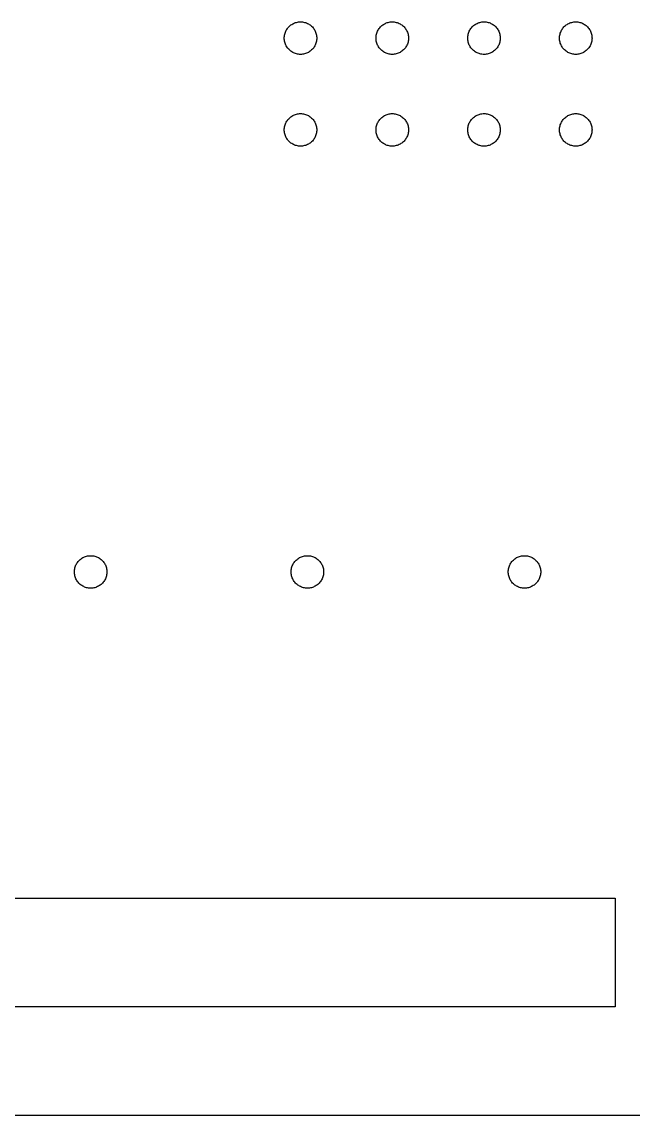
# Model space of a CAD drawing. Header units: metres. Extents: x 0 to 494, y 0 to 238.
# Drawn here: x 147.2 to 164.12, y 84.65 to 114.9 of the extents above; entities that cross this region are included whole.
import ezdxf

# ---------------------------------------------------------------- set-up
doc = ezdxf.new("R2010")
doc.units = ezdxf.units.M

msp = doc.modelspace()

# ---------------------------------------------------------------- linework, layer by layer
for p, q in [((154.503, 114.638), (154.516, 114.663)), ((154.516, 114.663), (154.53, 114.688)), ((154.53, 114.688), (154.546, 114.711)), ((154.546, 114.711), (154.563, 114.733)), ((154.563, 114.733), (154.582, 114.755)), ((154.582, 114.755), (154.602, 114.775)), ((154.602, 114.775), (154.623, 114.793)), ((154.623, 114.793), (154.645, 114.811)), ((154.645, 114.811), (154.669, 114.826)), ((154.669, 114.826), (154.693, 114.841)), ((154.693, 114.841), (154.718, 114.854)), ((154.718, 114.854), (154.744, 114.865)), ((154.744, 114.865), (154.771, 114.874)), ((154.771, 114.874), (154.798, 114.882)), ((154.798, 114.882), (154.826, 114.889)), ((154.826, 114.889), (154.854, 114.893)), ((154.854, 114.893), (154.882, 114.896)), ((154.882, 114.896), (154.91, 114.896)), ((154.91, 114.896), (154.938, 114.896)), ((154.938, 114.896), (154.966, 114.893)), ((154.966, 114.893), (154.994, 114.889)), ((154.994, 114.889), (155.022, 114.882)), ((155.022, 114.882), (155.049, 114.874)), ((155.049, 114.874), (155.076, 114.865)), ((155.076, 114.865), (155.102, 114.854)), ((155.102, 114.854), (155.127, 114.841)), ((155.127, 114.841), (155.151, 114.826)), ((155.151, 114.826), (155.174, 114.811)), ((155.174, 114.811), (155.197, 114.793)), ((155.197, 114.793), (155.218, 114.775)), ((155.218, 114.775), (155.238, 114.755)), ((155.238, 114.755), (155.257, 114.733)), ((155.257, 114.733), (155.274, 114.711)), ((155.274, 114.711), (155.29, 114.688)), ((155.29, 114.688), (155.304, 114.663)), ((155.304, 114.663), (155.317, 114.638)), ((157.043, 114.638), (157.056, 114.663)), ((157.056, 114.663), (157.07, 114.688)), ((157.07, 114.688), (157.086, 114.711)), ((157.086, 114.711), (157.103, 114.733)), ((157.103, 114.733), (157.122, 114.755)), ((157.122, 114.755), (157.142, 114.775)), ((157.142, 114.775), (157.163, 114.793)), ((157.163, 114.793), (157.186, 114.811)), ((157.186, 114.811), (157.209, 114.826)), ((157.209, 114.826), (157.233, 114.841)), ((157.233, 114.841), (157.258, 114.854)), ((157.258, 114.854), (157.284, 114.865)), ((157.284, 114.865), (157.311, 114.874)), ((157.311, 114.874), (157.338, 114.882)), ((157.338, 114.882), (157.366, 114.889)), ((157.366, 114.889), (157.394, 114.893)), ((157.394, 114.893), (157.422, 114.896)), ((157.422, 114.896), (157.45, 114.896)), ((157.45, 114.896), (157.478, 114.896)), ((157.478, 114.896), (157.506, 114.893)), ((157.506, 114.893), (157.534, 114.889)), ((157.534, 114.889), (157.562, 114.882)), ((157.562, 114.882), (157.589, 114.874)), ((157.589, 114.874), (157.616, 114.865)), ((157.616, 114.865), (157.642, 114.854)), ((157.642, 114.854), (157.667, 114.841)), ((157.667, 114.841), (157.691, 114.826)), ((157.691, 114.826), (157.715, 114.811)), ((157.715, 114.811), (157.737, 114.793)), ((157.737, 114.793), (157.758, 114.775)), ((157.758, 114.775), (157.778, 114.755)), ((157.778, 114.755), (157.797, 114.733)), ((157.797, 114.733), (157.814, 114.711)), ((157.814, 114.711), (157.83, 114.688)), ((157.83, 114.688), (157.844, 114.663)), ((157.844, 114.663), (157.857, 114.638)), ((159.583, 114.638), (159.596, 114.663)), ((159.596, 114.663), (159.61, 114.688)), ((159.61, 114.688), (159.626, 114.711)), ((159.626, 114.711), (159.643, 114.733)), ((159.643, 114.733), (159.662, 114.755)), ((159.662, 114.755), (159.682, 114.775)), ((159.682, 114.775), (159.703, 114.793)), ((159.703, 114.793), (159.725, 114.811)), ((159.725, 114.811), (159.749, 114.826)), ((159.749, 114.826), (159.773, 114.841)), ((159.773, 114.841), (159.798, 114.854)), ((159.798, 114.854), (159.824, 114.865)), ((159.824, 114.865), (159.851, 114.874)), ((159.851, 114.874), (159.878, 114.882)), ((159.878, 114.882), (159.906, 114.889)), ((159.906, 114.889), (159.934, 114.893)), ((159.934, 114.893), (159.962, 114.896)), ((159.962, 114.896), (159.99, 114.896)), ((159.99, 114.896), (160.018, 114.896)), ((160.018, 114.896), (160.046, 114.893)), ((160.046, 114.893), (160.074, 114.889)), ((160.074, 114.889), (160.102, 114.882)), ((160.102, 114.882), (160.129, 114.874)), ((160.129, 114.874), (160.156, 114.865)), ((160.156, 114.865), (160.182, 114.854)), ((160.182, 114.854), (160.207, 114.841)), ((160.207, 114.841), (160.231, 114.826)), ((160.231, 114.826), (160.255, 114.811)), ((160.255, 114.811), (160.277, 114.793)), ((160.277, 114.793), (160.298, 114.775)), ((160.298, 114.775), (160.318, 114.755)), ((160.318, 114.755), (160.337, 114.733)), ((160.337, 114.733), (160.354, 114.711)), ((160.354, 114.711), (160.37, 114.688)), ((160.37, 114.688), (160.384, 114.663)), ((160.384, 114.663), (160.397, 114.638)), ((162.123, 114.638), (162.136, 114.663)), ((162.136, 114.663), (162.15, 114.688)), ((162.15, 114.688), (162.166, 114.711)), ((162.166, 114.711), (162.183, 114.733)), ((162.183, 114.733), (162.202, 114.755)), ((162.202, 114.755), (162.222, 114.775)), ((162.222, 114.775), (162.243, 114.793)), ((162.243, 114.793), (162.265, 114.811)), ((162.265, 114.811), (162.289, 114.826)), ((162.289, 114.826), (162.313, 114.841)), ((162.313, 114.841), (162.338, 114.854)), ((162.338, 114.854), (162.364, 114.865)), ((162.364, 114.865), (162.391, 114.874)), ((162.391, 114.874), (162.418, 114.882)), ((162.418, 114.882), (162.446, 114.889)), ((162.446, 114.889), (162.474, 114.893)), ((162.474, 114.893), (162.502, 114.896)), ((162.502, 114.896), (162.53, 114.896)), ((162.53, 114.896), (162.558, 114.896)), ((162.558, 114.896), (162.586, 114.893)), ((162.586, 114.893), (162.614, 114.889)), ((162.614, 114.889), (162.642, 114.882)), ((162.642, 114.882), (162.669, 114.874)), ((162.669, 114.874), (162.696, 114.865)), ((162.696, 114.865), (162.722, 114.854)), ((162.722, 114.854), (162.747, 114.841)), ((162.747, 114.841), (162.771, 114.826)), ((162.771, 114.826), (162.794, 114.811)), ((162.794, 114.811), (162.817, 114.793)), ((162.817, 114.793), (162.838, 114.775)), ((162.838, 114.775), (162.858, 114.755)), ((162.858, 114.755), (162.877, 114.733)), ((162.877, 114.733), (162.894, 114.711)), ((162.894, 114.711), (162.91, 114.688)), ((162.91, 114.688), (162.924, 114.663)), ((162.924, 114.663), (162.937, 114.638)), ((154.46, 114.446), (154.461, 114.475)), ((154.461, 114.418), (154.46, 114.446)), ((154.461, 114.475), (154.464, 114.503)), ((154.464, 114.39), (154.461, 114.418)), ((154.464, 114.503), (154.468, 114.531)), ((154.468, 114.362), (154.464, 114.39)), ((154.468, 114.531), (154.474, 114.558)), ((154.474, 114.335), (154.468, 114.362)), ((154.474, 114.558), (154.482, 114.586)), ((154.482, 114.586), (154.492, 114.612)), ((154.492, 114.612), (154.503, 114.638)), ((155.317, 114.638), (155.328, 114.612)), ((155.328, 114.612), (155.338, 114.586)), ((155.338, 114.586), (155.346, 114.558)), ((155.346, 114.558), (155.352, 114.531)), ((155.352, 114.362), (155.346, 114.335)), ((155.352, 114.531), (155.356, 114.503)), ((155.356, 114.39), (155.352, 114.362)), ((155.356, 114.503), (155.359, 114.475)), ((155.359, 114.418), (155.356, 114.39)), ((155.359, 114.475), (155.36, 114.446)), ((155.36, 114.446), (155.359, 114.418)), ((157, 114.446), (157.001, 114.475)), ((157.001, 114.418), (157, 114.446)), ((157.001, 114.475), (157.004, 114.503)), ((157.004, 114.39), (157.001, 114.418)), ((157.004, 114.503), (157.008, 114.531)), ((157.008, 114.362), (157.004, 114.39)), ((157.008, 114.531), (157.014, 114.558)), ((157.014, 114.335), (157.008, 114.362)), ((157.014, 114.558), (157.022, 114.586)), ((157.022, 114.586), (157.032, 114.612)), ((157.032, 114.612), (157.043, 114.638)), ((157.857, 114.638), (157.868, 114.612)), ((157.868, 114.612), (157.878, 114.586)), ((157.878, 114.586), (157.886, 114.558)), ((157.886, 114.558), (157.892, 114.531)), ((157.892, 114.362), (157.886, 114.335)), ((157.892, 114.531), (157.896, 114.503)), ((157.896, 114.39), (157.892, 114.362)), ((157.896, 114.503), (157.899, 114.475)), ((157.899, 114.418), (157.896, 114.39)), ((157.899, 114.475), (157.9, 114.446)), ((157.9, 114.446), (157.899, 114.418)), ((159.54, 114.446), (159.541, 114.475)), ((159.541, 114.418), (159.54, 114.446)), ((159.541, 114.475), (159.544, 114.503)), ((159.544, 114.39), (159.541, 114.418)), ((159.544, 114.503), (159.548, 114.531)), ((159.548, 114.362), (159.544, 114.39)), ((159.548, 114.531), (159.554, 114.558)), ((159.554, 114.335), (159.548, 114.362)), ((159.554, 114.558), (159.562, 114.586)), ((159.562, 114.586), (159.572, 114.612)), ((159.572, 114.612), (159.583, 114.638)), ((160.397, 114.638), (160.408, 114.612)), ((160.408, 114.612), (160.418, 114.586)), ((160.418, 114.586), (160.426, 114.558)), ((160.426, 114.558), (160.432, 114.531)), ((160.432, 114.362), (160.426, 114.335)), ((160.432, 114.531), (160.436, 114.503)), ((160.436, 114.39), (160.432, 114.362)), ((160.436, 114.503), (160.439, 114.475)), ((160.439, 114.418), (160.436, 114.39)), ((160.439, 114.475), (160.44, 114.446)), ((160.44, 114.446), (160.439, 114.418)), ((162.08, 114.446), (162.081, 114.475)), ((162.081, 114.418), (162.08, 114.446)), ((162.081, 114.475), (162.084, 114.503)), ((162.084, 114.39), (162.081, 114.418)), ((162.084, 114.503), (162.088, 114.531)), ((162.088, 114.362), (162.084, 114.39)), ((162.088, 114.531), (162.094, 114.558)), ((162.094, 114.335), (162.088, 114.362)), ((162.094, 114.558), (162.102, 114.586)), ((162.102, 114.586), (162.112, 114.612)), ((162.112, 114.612), (162.123, 114.638)), ((162.937, 114.638), (162.948, 114.612)), ((162.948, 114.612), (162.958, 114.586)), ((162.958, 114.586), (162.966, 114.558)), ((162.966, 114.558), (162.972, 114.531)), ((162.972, 114.362), (162.966, 114.335)), ((162.972, 114.531), (162.976, 114.503)), ((162.976, 114.39), (162.972, 114.362)), ((162.976, 114.503), (162.979, 114.475)), ((162.979, 114.418), (162.976, 114.39)), ((162.979, 114.475), (162.98, 114.446)), ((162.98, 114.446), (162.979, 114.418)), ((154.482, 114.307), (154.474, 114.335)), ((154.492, 114.281), (154.482, 114.307)), ((154.503, 114.255), (154.492, 114.281)), ((154.516, 114.23), (154.503, 114.255)), ((154.53, 114.205), (154.516, 114.23)), ((154.546, 114.182), (154.53, 114.205)), ((154.563, 114.16), (154.546, 114.182)), ((154.582, 114.138), (154.563, 114.16)), ((154.602, 114.118), (154.582, 114.138)), ((154.623, 114.1), (154.602, 114.118)), ((154.645, 114.082), (154.623, 114.1)), ((154.669, 114.067), (154.645, 114.082)), ((154.693, 114.052), (154.669, 114.067)), ((154.718, 114.039), (154.693, 114.052)), ((155.127, 114.052), (155.102, 114.039)), ((155.151, 114.067), (155.127, 114.052)), ((155.174, 114.082), (155.151, 114.067)), ((155.197, 114.1), (155.174, 114.082)), ((155.218, 114.118), (155.197, 114.1)), ((155.238, 114.138), (155.218, 114.118)), ((155.257, 114.16), (155.238, 114.138)), ((155.274, 114.182), (155.257, 114.16)), ((155.29, 114.205), (155.274, 114.182)), ((155.304, 114.23), (155.29, 114.205)), ((155.317, 114.255), (155.304, 114.23)), ((155.328, 114.281), (155.317, 114.255)), ((155.338, 114.307), (155.328, 114.281)), ((155.346, 114.335), (155.338, 114.307)), ((157.022, 114.307), (157.014, 114.335)), ((157.032, 114.281), (157.022, 114.307)), ((157.043, 114.255), (157.032, 114.281)), ((157.056, 114.23), (157.043, 114.255)), ((157.07, 114.205), (157.056, 114.23)), ((157.086, 114.182), (157.07, 114.205)), ((157.103, 114.16), (157.086, 114.182)), ((157.122, 114.138), (157.103, 114.16)), ((157.142, 114.118), (157.122, 114.138)), ((157.163, 114.1), (157.142, 114.118)), ((157.186, 114.082), (157.163, 114.1)), ((157.209, 114.067), (157.186, 114.082)), ((157.233, 114.052), (157.209, 114.067)), ((157.258, 114.039), (157.233, 114.052)), ((157.667, 114.052), (157.642, 114.039)), ((157.691, 114.067), (157.667, 114.052)), ((157.715, 114.082), (157.691, 114.067)), ((157.737, 114.1), (157.715, 114.082)), ((157.758, 114.118), (157.737, 114.1)), ((157.778, 114.138), (157.758, 114.118)), ((157.797, 114.16), (157.778, 114.138)), ((157.814, 114.182), (157.797, 114.16)), ((157.83, 114.205), (157.814, 114.182)), ((157.844, 114.23), (157.83, 114.205)), ((157.857, 114.255), (157.844, 114.23)), ((157.868, 114.281), (157.857, 114.255)), ((157.878, 114.307), (157.868, 114.281)), ((157.886, 114.335), (157.878, 114.307)), ((159.562, 114.307), (159.554, 114.335)), ((159.572, 114.281), (159.562, 114.307)), ((159.583, 114.255), (159.572, 114.281)), ((159.596, 114.23), (159.583, 114.255)), ((159.61, 114.205), (159.596, 114.23)), ((159.626, 114.182), (159.61, 114.205)), ((159.643, 114.16), (159.626, 114.182)), ((159.662, 114.138), (159.643, 114.16)), ((159.682, 114.118), (159.662, 114.138)), ((159.703, 114.1), (159.682, 114.118)), ((159.725, 114.082), (159.703, 114.1)), ((159.749, 114.067), (159.725, 114.082)), ((159.773, 114.052), (159.749, 114.067)), ((159.798, 114.039), (159.773, 114.052)), ((160.207, 114.052), (160.182, 114.039)), ((160.231, 114.067), (160.207, 114.052)), ((160.255, 114.082), (160.231, 114.067)), ((160.277, 114.1), (160.255, 114.082)), ((160.298, 114.118), (160.277, 114.1)), ((160.318, 114.138), (160.298, 114.118)), ((160.337, 114.16), (160.318, 114.138)), ((160.354, 114.182), (160.337, 114.16)), ((160.37, 114.205), (160.354, 114.182)), ((160.384, 114.23), (160.37, 114.205)), ((160.397, 114.255), (160.384, 114.23)), ((160.408, 114.281), (160.397, 114.255)), ((160.418, 114.307), (160.408, 114.281)), ((160.426, 114.335), (160.418, 114.307)), ((162.102, 114.307), (162.094, 114.335)), ((162.112, 114.281), (162.102, 114.307)), ((162.123, 114.255), (162.112, 114.281)), ((162.136, 114.23), (162.123, 114.255)), ((162.15, 114.205), (162.136, 114.23)), ((162.166, 114.182), (162.15, 114.205)), ((162.183, 114.16), (162.166, 114.182)), ((162.202, 114.138), (162.183, 114.16)), ((162.222, 114.118), (162.202, 114.138)), ((162.243, 114.1), (162.222, 114.118)), ((162.265, 114.082), (162.243, 114.1)), ((162.289, 114.067), (162.265, 114.082)), ((162.313, 114.052), (162.289, 114.067)), ((162.338, 114.039), (162.313, 114.052)), ((162.747, 114.052), (162.722, 114.039)), ((162.771, 114.067), (162.747, 114.052)), ((162.794, 114.082), (162.771, 114.067)), ((162.817, 114.1), (162.794, 114.082)), ((162.838, 114.118), (162.817, 114.1)), ((162.858, 114.138), (162.838, 114.118)), ((162.877, 114.16), (162.858, 114.138)), ((162.894, 114.182), (162.877, 114.16)), ((162.91, 114.205), (162.894, 114.182)), ((162.924, 114.23), (162.91, 114.205)), ((162.937, 114.255), (162.924, 114.23)), ((162.948, 114.281), (162.937, 114.255)), ((162.958, 114.307), (162.948, 114.281)), ((162.966, 114.335), (162.958, 114.307)), ((154.744, 114.028), (154.718, 114.039)), ((154.771, 114.019), (154.744, 114.028)), ((154.798, 114.011), (154.771, 114.019)), ((154.826, 114.004), (154.798, 114.011)), ((154.854, 114), (154.826, 114.004)), ((154.882, 113.997), (154.854, 114)), ((154.91, 113.996), (154.882, 113.997)), ((154.938, 113.997), (154.91, 113.996)), ((154.966, 114), (154.938, 113.997)), ((154.994, 114.004), (154.966, 114)), ((155.022, 114.011), (154.994, 114.004)), ((155.049, 114.019), (155.022, 114.011)), ((155.076, 114.028), (155.049, 114.019)), ((155.102, 114.039), (155.076, 114.028)), ((157.284, 114.028), (157.258, 114.039)), ((157.311, 114.019), (157.284, 114.028)), ((157.338, 114.011), (157.311, 114.019)), ((157.366, 114.004), (157.338, 114.011)), ((157.394, 114), (157.366, 114.004)), ((157.422, 113.997), (157.394, 114)), ((157.45, 113.996), (157.422, 113.997)), ((157.478, 113.997), (157.45, 113.996)), ((157.506, 114), (157.478, 113.997)), ((157.534, 114.004), (157.506, 114)), ((157.562, 114.011), (157.534, 114.004)), ((157.589, 114.019), (157.562, 114.011)), ((157.616, 114.028), (157.589, 114.019)), ((157.642, 114.039), (157.616, 114.028)), ((159.824, 114.028), (159.798, 114.039)), ((159.851, 114.019), (159.824, 114.028)), ((159.878, 114.011), (159.851, 114.019)), ((159.906, 114.004), (159.878, 114.011)), ((159.934, 114), (159.906, 114.004)), ((159.962, 113.997), (159.934, 114)), ((159.99, 113.996), (159.962, 113.997)), ((160.018, 113.997), (159.99, 113.996)), ((160.046, 114), (160.018, 113.997)), ((160.074, 114.004), (160.046, 114)), ((160.102, 114.011), (160.074, 114.004)), ((160.129, 114.019), (160.102, 114.011)), ((160.156, 114.028), (160.129, 114.019)), ((160.182, 114.039), (160.156, 114.028)), ((162.364, 114.028), (162.338, 114.039)), ((162.391, 114.019), (162.364, 114.028)), ((162.418, 114.011), (162.391, 114.019)), ((162.446, 114.004), (162.418, 114.011)), ((162.474, 114), (162.446, 114.004)), ((162.502, 113.997), (162.474, 114)), ((162.53, 113.996), (162.502, 113.997)), ((162.558, 113.997), (162.53, 113.996)), ((162.586, 114), (162.558, 113.997)), ((162.614, 114.004), (162.586, 114)), ((162.642, 114.011), (162.614, 114.004)), ((162.669, 114.019), (162.642, 114.011)), ((162.696, 114.028), (162.669, 114.019)), ((162.722, 114.039), (162.696, 114.028)), ((154.582, 112.215), (154.602, 112.235)), ((154.602, 112.235), (154.623, 112.253)), ((154.623, 112.253), (154.645, 112.271)), ((154.645, 112.271), (154.669, 112.286)), ((154.669, 112.286), (154.693, 112.301)), ((154.693, 112.301), (154.718, 112.314)), ((154.718, 112.314), (154.744, 112.325)), ((154.744, 112.325), (154.771, 112.334)), ((154.771, 112.334), (154.798, 112.342)), ((154.798, 112.342), (154.826, 112.349)), ((154.826, 112.349), (154.854, 112.353)), ((154.854, 112.353), (154.882, 112.356)), ((154.882, 112.356), (154.91, 112.356)), ((154.91, 112.356), (154.938, 112.356)), ((154.938, 112.356), (154.966, 112.353)), ((154.966, 112.353), (154.994, 112.349)), ((154.994, 112.349), (155.022, 112.342)), ((155.022, 112.342), (155.049, 112.334)), ((155.049, 112.334), (155.076, 112.325)), ((155.076, 112.325), (155.102, 112.314)), ((155.102, 112.314), (155.127, 112.301)), ((155.127, 112.301), (155.151, 112.286)), ((155.151, 112.286), (155.174, 112.271)), ((155.174, 112.271), (155.197, 112.253)), ((155.197, 112.253), (155.218, 112.235)), ((155.218, 112.235), (155.238, 112.215)), ((157.122, 112.215), (157.142, 112.235)), ((157.142, 112.235), (157.163, 112.253)), ((157.163, 112.253), (157.186, 112.271)), ((157.186, 112.271), (157.209, 112.286)), ((157.209, 112.286), (157.233, 112.301)), ((157.233, 112.301), (157.258, 112.314)), ((157.258, 112.314), (157.284, 112.325)), ((157.284, 112.325), (157.311, 112.334)), ((157.311, 112.334), (157.338, 112.342)), ((157.338, 112.342), (157.366, 112.349)), ((157.366, 112.349), (157.394, 112.353)), ((157.394, 112.353), (157.422, 112.356)), ((157.422, 112.356), (157.45, 112.356)), ((157.45, 112.356), (157.478, 112.356)), ((157.478, 112.356), (157.506, 112.353)), ((157.506, 112.353), (157.534, 112.349)), ((157.534, 112.349), (157.562, 112.342)), ((157.562, 112.342), (157.589, 112.334)), ((157.589, 112.334), (157.616, 112.325)), ((157.616, 112.325), (157.642, 112.314)), ((157.642, 112.314), (157.667, 112.301)), ((157.667, 112.301), (157.691, 112.286)), ((157.691, 112.286), (157.715, 112.271)), ((157.715, 112.271), (157.737, 112.253)), ((157.737, 112.253), (157.758, 112.235)), ((157.758, 112.235), (157.778, 112.215)), ((159.662, 112.215), (159.682, 112.235)), ((159.682, 112.235), (159.703, 112.253)), ((159.703, 112.253), (159.725, 112.271)), ((159.725, 112.271), (159.749, 112.286)), ((159.749, 112.286), (159.773, 112.301)), ((159.773, 112.301), (159.798, 112.314)), ((159.798, 112.314), (159.824, 112.325)), ((159.824, 112.325), (159.851, 112.334)), ((159.851, 112.334), (159.878, 112.342)), ((159.878, 112.342), (159.906, 112.349)), ((159.906, 112.349), (159.934, 112.353)), ((159.934, 112.353), (159.962, 112.356)), ((159.962, 112.356), (159.99, 112.356)), ((159.99, 112.356), (160.018, 112.356)), ((160.018, 112.356), (160.046, 112.353)), ((160.046, 112.353), (160.074, 112.349)), ((160.074, 112.349), (160.102, 112.342)), ((160.102, 112.342), (160.129, 112.334)), ((160.129, 112.334), (160.156, 112.325)), ((160.156, 112.325), (160.182, 112.314)), ((160.182, 112.314), (160.207, 112.301)), ((160.207, 112.301), (160.231, 112.286)), ((160.231, 112.286), (160.255, 112.271)), ((160.255, 112.271), (160.277, 112.253)), ((160.277, 112.253), (160.298, 112.235)), ((160.298, 112.235), (160.318, 112.215)), ((162.202, 112.215), (162.222, 112.235)), ((162.222, 112.235), (162.243, 112.253)), ((162.243, 112.253), (162.265, 112.271)), ((162.265, 112.271), (162.289, 112.286)), ((162.289, 112.286), (162.313, 112.301)), ((162.313, 112.301), (162.338, 112.314)), ((162.338, 112.314), (162.364, 112.325)), ((162.364, 112.325), (162.391, 112.334)), ((162.391, 112.334), (162.418, 112.342)), ((162.418, 112.342), (162.446, 112.349)), ((162.446, 112.349), (162.474, 112.353)), ((162.474, 112.353), (162.502, 112.356)), ((162.502, 112.356), (162.53, 112.356)), ((162.53, 112.356), (162.558, 112.356)), ((162.558, 112.356), (162.586, 112.353)), ((162.586, 112.353), (162.614, 112.349)), ((162.614, 112.349), (162.642, 112.342)), ((162.642, 112.342), (162.669, 112.334)), ((162.669, 112.334), (162.696, 112.325)), ((162.696, 112.325), (162.722, 112.314)), ((162.722, 112.314), (162.747, 112.301)), ((162.747, 112.301), (162.771, 112.286)), ((162.771, 112.286), (162.794, 112.271)), ((162.794, 112.271), (162.817, 112.253)), ((162.817, 112.253), (162.838, 112.235)), ((162.838, 112.235), (162.858, 112.215)), ((154.46, 111.906), (154.461, 111.935)), ((154.461, 111.935), (154.464, 111.963)), ((154.464, 111.963), (154.468, 111.991)), ((154.468, 111.991), (154.474, 112.018)), ((154.474, 112.018), (154.482, 112.046)), ((154.482, 112.046), (154.492, 112.072)), ((154.492, 112.072), (154.503, 112.098)), ((154.503, 112.098), (154.516, 112.123)), ((154.516, 112.123), (154.53, 112.148)), ((154.53, 112.148), (154.546, 112.171)), ((154.546, 112.171), (154.563, 112.193)), ((154.563, 112.193), (154.582, 112.215)), ((155.238, 112.215), (155.257, 112.193)), ((155.257, 112.193), (155.274, 112.171)), ((155.274, 112.171), (155.29, 112.148)), ((155.29, 112.148), (155.304, 112.123)), ((155.304, 112.123), (155.317, 112.098)), ((155.317, 112.098), (155.328, 112.072)), ((155.328, 112.072), (155.338, 112.046)), ((155.338, 112.046), (155.346, 112.018)), ((155.346, 112.018), (155.352, 111.991)), ((155.352, 111.991), (155.356, 111.963)), ((155.356, 111.963), (155.359, 111.935)), ((155.359, 111.935), (155.36, 111.906)), ((157, 111.906), (157.001, 111.935)), ((157.001, 111.935), (157.004, 111.963)), ((157.004, 111.963), (157.008, 111.991)), ((157.008, 111.991), (157.014, 112.018)), ((157.014, 112.018), (157.022, 112.046)), ((157.022, 112.046), (157.032, 112.072)), ((157.032, 112.072), (157.043, 112.098)), ((157.043, 112.098), (157.056, 112.123)), ((157.056, 112.123), (157.07, 112.148)), ((157.07, 112.148), (157.086, 112.171)), ((157.086, 112.171), (157.103, 112.193)), ((157.103, 112.193), (157.122, 112.215)), ((157.778, 112.215), (157.797, 112.193)), ((157.797, 112.193), (157.814, 112.171)), ((157.814, 112.171), (157.83, 112.148)), ((157.83, 112.148), (157.844, 112.123)), ((157.844, 112.123), (157.857, 112.098)), ((157.857, 112.098), (157.868, 112.072)), ((157.868, 112.072), (157.878, 112.046)), ((157.878, 112.046), (157.886, 112.018)), ((157.886, 112.018), (157.892, 111.991)), ((157.892, 111.991), (157.896, 111.963)), ((157.896, 111.963), (157.899, 111.935)), ((157.899, 111.935), (157.9, 111.906)), ((159.54, 111.906), (159.541, 111.935)), ((159.541, 111.935), (159.544, 111.963)), ((159.544, 111.963), (159.548, 111.991)), ((159.548, 111.991), (159.554, 112.018)), ((159.554, 112.018), (159.562, 112.046)), ((159.562, 112.046), (159.572, 112.072)), ((159.572, 112.072), (159.583, 112.098)), ((159.583, 112.098), (159.596, 112.123)), ((159.596, 112.123), (159.61, 112.148)), ((159.61, 112.148), (159.626, 112.171)), ((159.626, 112.171), (159.643, 112.193)), ((159.643, 112.193), (159.662, 112.215)), ((160.318, 112.215), (160.337, 112.193)), ((160.337, 112.193), (160.354, 112.171)), ((160.354, 112.171), (160.37, 112.148)), ((160.37, 112.148), (160.384, 112.123)), ((160.384, 112.123), (160.397, 112.098)), ((160.397, 112.098), (160.408, 112.072)), ((160.408, 112.072), (160.418, 112.046)), ((160.418, 112.046), (160.426, 112.018)), ((160.426, 112.018), (160.432, 111.991)), ((160.432, 111.991), (160.436, 111.963)), ((160.436, 111.963), (160.439, 111.935)), ((160.439, 111.935), (160.44, 111.906)), ((162.08, 111.906), (162.081, 111.935)), ((162.081, 111.935), (162.084, 111.963)), ((162.084, 111.963), (162.088, 111.991)), ((162.088, 111.991), (162.094, 112.018)), ((162.094, 112.018), (162.102, 112.046)), ((162.102, 112.046), (162.112, 112.072)), ((162.112, 112.072), (162.123, 112.098)), ((162.123, 112.098), (162.136, 112.123)), ((162.136, 112.123), (162.15, 112.148)), ((162.15, 112.148), (162.166, 112.171)), ((162.166, 112.171), (162.183, 112.193)), ((162.183, 112.193), (162.202, 112.215)), ((162.858, 112.215), (162.877, 112.193)), ((162.877, 112.193), (162.894, 112.171)), ((162.894, 112.171), (162.91, 112.148)), ((162.91, 112.148), (162.924, 112.123)), ((162.924, 112.123), (162.937, 112.098)), ((162.937, 112.098), (162.948, 112.072)), ((162.948, 112.072), (162.958, 112.046)), ((162.958, 112.046), (162.966, 112.018)), ((162.966, 112.018), (162.972, 111.991)), ((162.972, 111.991), (162.976, 111.963)), ((162.976, 111.963), (162.979, 111.935)), ((162.979, 111.935), (162.98, 111.906)), ((154.461, 111.878), (154.46, 111.906)), ((154.464, 111.85), (154.461, 111.878)), ((154.468, 111.822), (154.464, 111.85)), ((154.474, 111.795), (154.468, 111.822)), ((154.482, 111.767), (154.474, 111.795)), ((154.492, 111.741), (154.482, 111.767)), ((154.503, 111.715), (154.492, 111.741)), ((154.516, 111.69), (154.503, 111.715)), ((154.53, 111.665), (154.516, 111.69)), ((154.546, 111.642), (154.53, 111.665)), ((154.563, 111.62), (154.546, 111.642)), ((155.274, 111.642), (155.257, 111.62)), ((155.29, 111.665), (155.274, 111.642)), ((155.304, 111.69), (155.29, 111.665)), ((155.317, 111.715), (155.304, 111.69)), ((155.328, 111.741), (155.317, 111.715)), ((155.338, 111.767), (155.328, 111.741)), ((155.346, 111.795), (155.338, 111.767)), ((155.352, 111.822), (155.346, 111.795)), ((155.356, 111.85), (155.352, 111.822)), ((155.359, 111.878), (155.356, 111.85)), ((155.36, 111.906), (155.359, 111.878)), ((157.001, 111.878), (157, 111.906)), ((157.004, 111.85), (157.001, 111.878)), ((157.008, 111.822), (157.004, 111.85)), ((157.014, 111.795), (157.008, 111.822)), ((157.022, 111.767), (157.014, 111.795)), ((157.032, 111.741), (157.022, 111.767)), ((157.043, 111.715), (157.032, 111.741)), ((157.056, 111.69), (157.043, 111.715)), ((157.07, 111.665), (157.056, 111.69)), ((157.086, 111.642), (157.07, 111.665)), ((157.103, 111.62), (157.086, 111.642)), ((157.814, 111.642), (157.797, 111.62)), ((157.83, 111.665), (157.814, 111.642)), ((157.844, 111.69), (157.83, 111.665)), ((157.857, 111.715), (157.844, 111.69)), ((157.868, 111.741), (157.857, 111.715)), ((157.878, 111.767), (157.868, 111.741)), ((157.886, 111.795), (157.878, 111.767)), ((157.892, 111.822), (157.886, 111.795)), ((157.896, 111.85), (157.892, 111.822)), ((157.899, 111.878), (157.896, 111.85)), ((157.9, 111.906), (157.899, 111.878)), ((159.541, 111.878), (159.54, 111.906)), ((159.544, 111.85), (159.541, 111.878)), ((159.548, 111.822), (159.544, 111.85)), ((159.554, 111.795), (159.548, 111.822)), ((159.562, 111.767), (159.554, 111.795)), ((159.572, 111.741), (159.562, 111.767)), ((159.583, 111.715), (159.572, 111.741)), ((159.596, 111.69), (159.583, 111.715)), ((159.61, 111.665), (159.596, 111.69)), ((159.626, 111.642), (159.61, 111.665)), ((159.643, 111.62), (159.626, 111.642)), ((160.354, 111.642), (160.337, 111.62)), ((160.37, 111.665), (160.354, 111.642)), ((160.384, 111.69), (160.37, 111.665)), ((160.397, 111.715), (160.384, 111.69)), ((160.408, 111.741), (160.397, 111.715)), ((160.418, 111.767), (160.408, 111.741)), ((160.426, 111.795), (160.418, 111.767)), ((160.432, 111.822), (160.426, 111.795)), ((160.436, 111.85), (160.432, 111.822)), ((160.439, 111.878), (160.436, 111.85)), ((160.44, 111.906), (160.439, 111.878)), ((162.081, 111.878), (162.08, 111.906)), ((162.084, 111.85), (162.081, 111.878)), ((162.088, 111.822), (162.084, 111.85)), ((162.094, 111.795), (162.088, 111.822)), ((162.102, 111.767), (162.094, 111.795)), ((162.112, 111.741), (162.102, 111.767)), ((162.123, 111.715), (162.112, 111.741)), ((162.136, 111.69), (162.123, 111.715)), ((162.15, 111.665), (162.136, 111.69)), ((162.166, 111.642), (162.15, 111.665)), ((162.183, 111.62), (162.166, 111.642)), ((162.894, 111.642), (162.877, 111.62)), ((162.91, 111.665), (162.894, 111.642)), ((162.924, 111.69), (162.91, 111.665)), ((162.937, 111.715), (162.924, 111.69)), ((162.948, 111.741), (162.937, 111.715)), ((162.958, 111.767), (162.948, 111.741)), ((162.966, 111.795), (162.958, 111.767)), ((162.972, 111.822), (162.966, 111.795)), ((162.976, 111.85), (162.972, 111.822)), ((162.979, 111.878), (162.976, 111.85)), ((162.98, 111.906), (162.979, 111.878)), ((154.582, 111.598), (154.563, 111.62)), ((154.602, 111.578), (154.582, 111.598)), ((154.623, 111.56), (154.602, 111.578)), ((154.645, 111.542), (154.623, 111.56)), ((154.669, 111.527), (154.645, 111.542)), ((154.693, 111.512), (154.669, 111.527)), ((154.718, 111.499), (154.693, 111.512)), ((154.744, 111.488), (154.718, 111.499)), ((154.771, 111.479), (154.744, 111.488)), ((154.798, 111.471), (154.771, 111.479)), ((154.826, 111.464), (154.798, 111.471)), ((154.854, 111.46), (154.826, 111.464)), ((154.882, 111.457), (154.854, 111.46)), ((154.91, 111.456), (154.882, 111.457)), ((154.938, 111.457), (154.91, 111.456)), ((154.966, 111.46), (154.938, 111.457)), ((154.994, 111.464), (154.966, 111.46)), ((155.022, 111.471), (154.994, 111.464)), ((155.049, 111.479), (155.022, 111.471)), ((155.076, 111.488), (155.049, 111.479)), ((155.102, 111.499), (155.076, 111.488)), ((155.127, 111.512), (155.102, 111.499)), ((155.151, 111.527), (155.127, 111.512)), ((155.174, 111.542), (155.151, 111.527)), ((155.197, 111.56), (155.174, 111.542)), ((155.218, 111.578), (155.197, 111.56)), ((155.238, 111.598), (155.218, 111.578)), ((155.257, 111.62), (155.238, 111.598)), ((157.122, 111.598), (157.103, 111.62)), ((157.142, 111.578), (157.122, 111.598)), ((157.163, 111.56), (157.142, 111.578)), ((157.186, 111.542), (157.163, 111.56)), ((157.209, 111.527), (157.186, 111.542)), ((157.233, 111.512), (157.209, 111.527)), ((157.258, 111.499), (157.233, 111.512)), ((157.284, 111.488), (157.258, 111.499)), ((157.311, 111.479), (157.284, 111.488)), ((157.338, 111.471), (157.311, 111.479)), ((157.366, 111.464), (157.338, 111.471)), ((157.394, 111.46), (157.366, 111.464)), ((157.422, 111.457), (157.394, 111.46)), ((157.45, 111.456), (157.422, 111.457)), ((157.478, 111.457), (157.45, 111.456)), ((157.506, 111.46), (157.478, 111.457)), ((157.534, 111.464), (157.506, 111.46)), ((157.562, 111.471), (157.534, 111.464)), ((157.589, 111.479), (157.562, 111.471)), ((157.616, 111.488), (157.589, 111.479)), ((157.642, 111.499), (157.616, 111.488)), ((157.667, 111.512), (157.642, 111.499)), ((157.691, 111.527), (157.667, 111.512)), ((157.715, 111.542), (157.691, 111.527)), ((157.737, 111.56), (157.715, 111.542)), ((157.758, 111.578), (157.737, 111.56)), ((157.778, 111.598), (157.758, 111.578)), ((157.797, 111.62), (157.778, 111.598)), ((159.662, 111.598), (159.643, 111.62)), ((159.682, 111.578), (159.662, 111.598)), ((159.703, 111.56), (159.682, 111.578)), ((159.725, 111.542), (159.703, 111.56)), ((159.749, 111.527), (159.725, 111.542)), ((159.773, 111.512), (159.749, 111.527)), ((159.798, 111.499), (159.773, 111.512)), ((159.824, 111.488), (159.798, 111.499)), ((159.851, 111.479), (159.824, 111.488)), ((159.878, 111.471), (159.851, 111.479)), ((159.906, 111.464), (159.878, 111.471)), ((159.934, 111.46), (159.906, 111.464)), ((159.962, 111.457), (159.934, 111.46)), ((159.99, 111.456), (159.962, 111.457)), ((160.018, 111.457), (159.99, 111.456)), ((160.046, 111.46), (160.018, 111.457)), ((160.074, 111.464), (160.046, 111.46)), ((160.102, 111.471), (160.074, 111.464)), ((160.129, 111.479), (160.102, 111.471)), ((160.156, 111.488), (160.129, 111.479)), ((160.182, 111.499), (160.156, 111.488)), ((160.207, 111.512), (160.182, 111.499)), ((160.231, 111.527), (160.207, 111.512)), ((160.255, 111.542), (160.231, 111.527)), ((160.277, 111.56), (160.255, 111.542)), ((160.298, 111.578), (160.277, 111.56)), ((160.318, 111.598), (160.298, 111.578)), ((160.337, 111.62), (160.318, 111.598)), ((162.202, 111.598), (162.183, 111.62)), ((162.222, 111.578), (162.202, 111.598)), ((162.243, 111.56), (162.222, 111.578)), ((162.265, 111.542), (162.243, 111.56)), ((162.289, 111.527), (162.265, 111.542)), ((162.313, 111.512), (162.289, 111.527)), ((162.338, 111.499), (162.313, 111.512)), ((162.364, 111.488), (162.338, 111.499)), ((162.391, 111.479), (162.364, 111.488)), ((162.418, 111.471), (162.391, 111.479)), ((162.446, 111.464), (162.418, 111.471)), ((162.474, 111.46), (162.446, 111.464)), ((162.502, 111.457), (162.474, 111.46)), ((162.53, 111.456), (162.502, 111.457)), ((162.558, 111.457), (162.53, 111.456)), ((162.586, 111.46), (162.558, 111.457)), ((162.614, 111.464), (162.586, 111.46)), ((162.642, 111.471), (162.614, 111.464)), ((162.669, 111.479), (162.642, 111.471)), ((162.696, 111.488), (162.669, 111.479)), ((162.722, 111.499), (162.696, 111.488)), ((162.747, 111.512), (162.722, 111.499)), ((162.771, 111.527), (162.747, 111.512)), ((162.794, 111.542), (162.771, 111.527)), ((162.817, 111.56), (162.794, 111.542)), ((162.838, 111.578), (162.817, 111.56)), ((162.858, 111.598), (162.838, 111.578)), ((162.877, 111.62), (162.858, 111.598)), ((149.044, 100.123), (149.072, 100.126)), ((149.072, 100.126), (149.1, 100.126)), ((149.1, 100.126), (149.128, 100.126)), ((149.128, 100.126), (149.156, 100.123)), ((155.044, 100.123), (155.072, 100.126)), ((155.072, 100.126), (155.1, 100.126)), ((155.1, 100.126), (155.128, 100.126)), ((155.128, 100.126), (155.156, 100.123)), ((161.054, 100.123), (161.082, 100.126)), ((161.082, 100.126), (161.11, 100.126)), ((161.11, 100.126), (161.138, 100.126)), ((161.138, 100.126), (161.166, 100.123)), ((148.672, 99.8156), (148.682, 99.8421)), ((148.682, 99.8421), (148.693, 99.8681)), ((148.693, 99.8681), (148.706, 99.8933)), ((148.706, 99.8933), (148.72, 99.9176)), ((148.72, 99.9176), (148.736, 99.941)), ((148.736, 99.941), (148.753, 99.9633)), ((148.753, 99.9633), (148.772, 99.9845)), ((148.772, 99.9845), (148.792, 100.005)), ((148.792, 100.005), (148.813, 100.023)), ((148.813, 100.023), (148.835, 100.041)), ((148.835, 100.041), (148.859, 100.056)), ((148.859, 100.056), (148.883, 100.071)), ((148.883, 100.071), (148.908, 100.084)), ((148.908, 100.084), (148.934, 100.095)), ((148.934, 100.095), (148.961, 100.104)), ((148.961, 100.104), (148.988, 100.112)), ((148.988, 100.112), (149.016, 100.119)), ((149.016, 100.119), (149.044, 100.123)), ((149.156, 100.123), (149.184, 100.119)), ((149.184, 100.119), (149.212, 100.112)), ((149.212, 100.112), (149.239, 100.104)), ((149.239, 100.104), (149.266, 100.095)), ((149.266, 100.095), (149.292, 100.084)), ((149.292, 100.084), (149.317, 100.071)), ((149.317, 100.071), (149.341, 100.056)), ((149.341, 100.056), (149.365, 100.041)), ((149.365, 100.041), (149.387, 100.023)), ((149.387, 100.023), (149.408, 100.005)), ((149.408, 100.005), (149.428, 99.9845)), ((149.428, 99.9845), (149.447, 99.9633)), ((149.447, 99.9633), (149.464, 99.941)), ((149.464, 99.941), (149.48, 99.9176)), ((149.48, 99.9176), (149.494, 99.8933)), ((149.494, 99.8933), (149.507, 99.8681)), ((149.507, 99.8681), (149.518, 99.8421)), ((149.518, 99.8421), (149.528, 99.8156)), ((154.672, 99.8156), (154.682, 99.8421)), ((154.682, 99.8421), (154.693, 99.8681)), ((154.693, 99.8681), (154.706, 99.8933)), ((154.706, 99.8933), (154.72, 99.9176)), ((154.72, 99.9176), (154.736, 99.941)), ((154.736, 99.941), (154.753, 99.9633)), ((154.753, 99.9633), (154.772, 99.9845)), ((154.772, 99.9845), (154.792, 100.005)), ((154.792, 100.005), (154.813, 100.023)), ((154.813, 100.023), (154.835, 100.041)), ((154.835, 100.041), (154.859, 100.056)), ((154.859, 100.056), (154.883, 100.071)), ((154.883, 100.071), (154.908, 100.084)), ((154.908, 100.084), (154.934, 100.095)), ((154.934, 100.095), (154.961, 100.104)), ((154.961, 100.104), (154.988, 100.112)), ((154.988, 100.112), (155.016, 100.119)), ((155.016, 100.119), (155.044, 100.123)), ((155.156, 100.123), (155.184, 100.119)), ((155.184, 100.119), (155.212, 100.112)), ((155.212, 100.112), (155.239, 100.104)), ((155.239, 100.104), (155.266, 100.095)), ((155.266, 100.095), (155.292, 100.084)), ((155.292, 100.084), (155.317, 100.071)), ((155.317, 100.071), (155.341, 100.056)), ((155.341, 100.056), (155.365, 100.041)), ((155.365, 100.041), (155.387, 100.023)), ((155.387, 100.023), (155.408, 100.005)), ((155.408, 100.005), (155.428, 99.9845)), ((155.428, 99.9845), (155.447, 99.9633)), ((155.447, 99.9633), (155.464, 99.941)), ((155.464, 99.941), (155.48, 99.9176)), ((155.48, 99.9176), (155.494, 99.8933)), ((155.494, 99.8933), (155.507, 99.8681)), ((155.507, 99.8681), (155.518, 99.8421)), ((155.518, 99.8421), (155.528, 99.8156)), ((160.682, 99.8156), (160.692, 99.8421)), ((160.692, 99.8421), (160.703, 99.8681)), ((160.703, 99.8681), (160.716, 99.8933)), ((160.716, 99.8933), (160.73, 99.9176)), ((160.73, 99.9176), (160.746, 99.941)), ((160.746, 99.941), (160.763, 99.9633)), ((160.763, 99.9633), (160.782, 99.9845)), ((160.782, 99.9845), (160.802, 100.005)), ((160.802, 100.005), (160.823, 100.023)), ((160.823, 100.023), (160.845, 100.041)), ((160.845, 100.041), (160.869, 100.056)), ((160.869, 100.056), (160.893, 100.071)), ((160.893, 100.071), (160.918, 100.084)), ((160.918, 100.084), (160.944, 100.095)), ((160.944, 100.095), (160.971, 100.104)), ((160.971, 100.104), (160.998, 100.112)), ((160.998, 100.112), (161.026, 100.119)), ((161.026, 100.119), (161.054, 100.123)), ((161.166, 100.123), (161.194, 100.119)), ((161.194, 100.119), (161.222, 100.112)), ((161.222, 100.112), (161.249, 100.104)), ((161.249, 100.104), (161.276, 100.095)), ((161.276, 100.095), (161.302, 100.084)), ((161.302, 100.084), (161.327, 100.071)), ((161.327, 100.071), (161.351, 100.056)), ((161.351, 100.056), (161.374, 100.041)), ((161.374, 100.041), (161.397, 100.023)), ((161.397, 100.023), (161.418, 100.005)), ((161.418, 100.005), (161.438, 99.9845)), ((161.438, 99.9845), (161.457, 99.9633)), ((161.457, 99.9633), (161.474, 99.941)), ((161.474, 99.941), (161.49, 99.9176)), ((161.49, 99.9176), (161.504, 99.8933)), ((161.504, 99.8933), (161.517, 99.8681)), ((161.517, 99.8681), (161.528, 99.8421)), ((161.528, 99.8421), (161.538, 99.8156)), ((148.65, 99.6765), (148.651, 99.7047)), ((148.651, 99.6482), (148.65, 99.6765)), ((148.651, 99.7047), (148.654, 99.7329)), ((148.654, 99.6201), (148.651, 99.6482)), ((148.654, 99.7329), (148.658, 99.7608)), ((148.658, 99.5922), (148.654, 99.6201)), ((148.658, 99.7608), (148.664, 99.7884)), ((148.664, 99.5646), (148.658, 99.5922)), ((148.664, 99.7884), (148.672, 99.8156)), ((148.672, 99.5374), (148.664, 99.5646)), ((148.682, 99.5108), (148.672, 99.5374)), ((149.528, 99.5374), (149.518, 99.5108)), ((149.528, 99.8156), (149.536, 99.7884)), ((149.536, 99.5646), (149.528, 99.5374)), ((149.536, 99.7884), (149.542, 99.7608)), ((149.542, 99.5922), (149.536, 99.5646)), ((149.542, 99.7608), (149.546, 99.7329)), ((149.546, 99.6201), (149.542, 99.5922)), ((149.546, 99.7329), (149.549, 99.7047)), ((149.549, 99.6482), (149.546, 99.6201)), ((149.549, 99.7047), (149.55, 99.6765)), ((149.55, 99.6765), (149.549, 99.6482)), ((154.65, 99.6765), (154.651, 99.7047)), ((154.651, 99.6482), (154.65, 99.6765)), ((154.651, 99.7047), (154.654, 99.7329)), ((154.654, 99.6201), (154.651, 99.6482)), ((154.654, 99.7329), (154.658, 99.7608)), ((154.658, 99.5922), (154.654, 99.6201)), ((154.658, 99.7608), (154.664, 99.7884)), ((154.664, 99.5646), (154.658, 99.5922)), ((154.664, 99.7884), (154.672, 99.8156)), ((154.672, 99.5374), (154.664, 99.5646)), ((154.682, 99.5108), (154.672, 99.5374)), ((155.528, 99.5374), (155.518, 99.5108)), ((155.528, 99.8156), (155.536, 99.7884)), ((155.536, 99.5646), (155.528, 99.5374)), ((155.536, 99.7884), (155.542, 99.7608)), ((155.542, 99.5922), (155.536, 99.5646)), ((155.542, 99.7608), (155.546, 99.7329)), ((155.546, 99.6201), (155.542, 99.5922)), ((155.546, 99.7329), (155.549, 99.7047)), ((155.549, 99.6482), (155.546, 99.6201)), ((155.549, 99.7047), (155.55, 99.6765)), ((155.55, 99.6765), (155.549, 99.6482)), ((160.66, 99.6765), (160.661, 99.7047)), ((160.661, 99.6482), (160.66, 99.6765)), ((160.661, 99.7047), (160.664, 99.7329)), ((160.664, 99.6201), (160.661, 99.6482)), ((160.664, 99.7329), (160.668, 99.7608)), ((160.668, 99.5922), (160.664, 99.6201)), ((160.668, 99.7608), (160.674, 99.7884)), ((160.674, 99.5646), (160.668, 99.5922)), ((160.674, 99.7884), (160.682, 99.8156)), ((160.682, 99.5374), (160.674, 99.5646)), ((160.692, 99.5108), (160.682, 99.5374)), ((161.538, 99.5374), (161.528, 99.5108)), ((161.538, 99.8156), (161.546, 99.7884)), ((161.546, 99.5646), (161.538, 99.5374)), ((161.546, 99.7884), (161.552, 99.7608)), ((161.552, 99.5922), (161.546, 99.5646)), ((161.552, 99.7608), (161.556, 99.7329)), ((161.556, 99.6201), (161.552, 99.5922)), ((161.556, 99.7329), (161.559, 99.7047)), ((161.559, 99.6482), (161.556, 99.6201)), ((161.559, 99.7047), (161.56, 99.6765)), ((161.56, 99.6765), (161.559, 99.6482)), ((148.693, 99.4849), (148.682, 99.5108)), ((148.706, 99.4597), (148.693, 99.4849)), ((148.72, 99.4354), (148.706, 99.4597)), ((148.736, 99.412), (148.72, 99.4354)), ((148.753, 99.3896), (148.736, 99.412)), ((148.772, 99.3684), (148.753, 99.3896)), ((148.792, 99.3484), (148.772, 99.3684)), ((148.813, 99.3298), (148.792, 99.3484)), ((148.835, 99.3124), (148.813, 99.3298)), ((148.859, 99.2965), (148.835, 99.3124)), ((148.883, 99.2822), (148.859, 99.2965)), ((148.908, 99.2693), (148.883, 99.2822)), ((148.934, 99.2581), (148.908, 99.2693)), ((148.961, 99.2485), (148.934, 99.2581)), ((148.988, 99.2406), (148.961, 99.2485)), ((149.016, 99.2345), (148.988, 99.2406)), ((149.044, 99.23), (149.016, 99.2345)), ((149.072, 99.2274), (149.044, 99.23)), ((149.1, 99.2265), (149.072, 99.2274)), ((149.128, 99.2274), (149.1, 99.2265)), ((149.156, 99.23), (149.128, 99.2274)), ((149.184, 99.2345), (149.156, 99.23)), ((149.212, 99.2406), (149.184, 99.2345)), ((149.239, 99.2485), (149.212, 99.2406)), ((149.266, 99.2581), (149.239, 99.2485)), ((149.292, 99.2693), (149.266, 99.2581)), ((149.317, 99.2822), (149.292, 99.2693)), ((149.341, 99.2965), (149.317, 99.2822)), ((149.365, 99.3124), (149.341, 99.2965)), ((149.387, 99.3298), (149.365, 99.3124)), ((149.408, 99.3484), (149.387, 99.3298)), ((149.428, 99.3684), (149.408, 99.3484)), ((149.447, 99.3896), (149.428, 99.3684)), ((149.464, 99.412), (149.447, 99.3896)), ((149.48, 99.4354), (149.464, 99.412)), ((149.494, 99.4597), (149.48, 99.4354)), ((149.507, 99.4849), (149.494, 99.4597)), ((149.518, 99.5108), (149.507, 99.4849)), ((154.693, 99.4849), (154.682, 99.5108)), ((154.706, 99.4597), (154.693, 99.4849)), ((154.72, 99.4354), (154.706, 99.4597)), ((154.736, 99.412), (154.72, 99.4354)), ((154.753, 99.3896), (154.736, 99.412)), ((154.772, 99.3684), (154.753, 99.3896)), ((154.792, 99.3484), (154.772, 99.3684)), ((154.813, 99.3298), (154.792, 99.3484)), ((154.835, 99.3124), (154.813, 99.3298)), ((154.859, 99.2965), (154.835, 99.3124)), ((154.883, 99.2822), (154.859, 99.2965)), ((154.908, 99.2693), (154.883, 99.2822)), ((154.934, 99.2581), (154.908, 99.2693)), ((154.961, 99.2485), (154.934, 99.2581)), ((154.988, 99.2406), (154.961, 99.2485)), ((155.016, 99.2345), (154.988, 99.2406)), ((155.044, 99.23), (155.016, 99.2345)), ((155.072, 99.2274), (155.044, 99.23)), ((155.1, 99.2265), (155.072, 99.2274)), ((155.128, 99.2274), (155.1, 99.2265)), ((155.156, 99.23), (155.128, 99.2274)), ((155.184, 99.2345), (155.156, 99.23)), ((155.212, 99.2406), (155.184, 99.2345)), ((155.239, 99.2485), (155.212, 99.2406)), ((155.266, 99.2581), (155.239, 99.2485)), ((155.292, 99.2693), (155.266, 99.2581)), ((155.317, 99.2822), (155.292, 99.2693)), ((155.341, 99.2965), (155.317, 99.2822)), ((155.365, 99.3124), (155.341, 99.2965)), ((155.387, 99.3298), (155.365, 99.3124)), ((155.408, 99.3484), (155.387, 99.3298)), ((155.428, 99.3684), (155.408, 99.3484)), ((155.447, 99.3896), (155.428, 99.3684)), ((155.464, 99.412), (155.447, 99.3896)), ((155.48, 99.4354), (155.464, 99.412)), ((155.494, 99.4597), (155.48, 99.4354)), ((155.507, 99.4849), (155.494, 99.4597)), ((155.518, 99.5108), (155.507, 99.4849)), ((160.703, 99.4849), (160.692, 99.5108)), ((160.716, 99.4597), (160.703, 99.4849)), ((160.73, 99.4354), (160.716, 99.4597)), ((160.746, 99.412), (160.73, 99.4354)), ((160.763, 99.3896), (160.746, 99.412)), ((160.782, 99.3684), (160.763, 99.3896)), ((160.802, 99.3484), (160.782, 99.3684)), ((160.823, 99.3298), (160.802, 99.3484)), ((160.845, 99.3124), (160.823, 99.3298)), ((160.869, 99.2965), (160.845, 99.3124)), ((160.893, 99.2822), (160.869, 99.2965)), ((160.918, 99.2693), (160.893, 99.2822)), ((160.944, 99.2581), (160.918, 99.2693)), ((160.971, 99.2485), (160.944, 99.2581)), ((160.998, 99.2406), (160.971, 99.2485)), ((161.026, 99.2345), (160.998, 99.2406)), ((161.054, 99.23), (161.026, 99.2345)), ((161.082, 99.2274), (161.054, 99.23)), ((161.11, 99.2265), (161.082, 99.2274)), ((161.138, 99.2274), (161.11, 99.2265)), ((161.166, 99.23), (161.138, 99.2274)), ((161.194, 99.2345), (161.166, 99.23)), ((161.222, 99.2406), (161.194, 99.2345)), ((161.249, 99.2485), (161.222, 99.2406)), ((161.276, 99.2581), (161.249, 99.2485)), ((161.302, 99.2693), (161.276, 99.2581)), ((161.327, 99.2822), (161.302, 99.2693)), ((161.351, 99.2965), (161.327, 99.2822)), ((161.374, 99.3124), (161.351, 99.2965)), ((161.397, 99.3298), (161.374, 99.3124)), ((161.418, 99.3484), (161.397, 99.3298)), ((161.438, 99.3684), (161.418, 99.3484)), ((161.457, 99.3896), (161.438, 99.3684)), ((161.474, 99.412), (161.457, 99.3896)), ((161.49, 99.4354), (161.474, 99.412)), ((161.504, 99.4597), (161.49, 99.4354)), ((161.517, 99.4849), (161.504, 99.4597)), ((161.528, 99.5108), (161.517, 99.4849)), ((132.993, 90.6465), (163.617, 90.6465)), ((163.617, 90.6465), (163.617, 87.6465)), ((163.617, 87.6465), (132.993, 87.6465)), ((103.87, 84.6465), (192.74, 84.6465))]:
    msp.add_line(p, q)

doc.saveas('drawing.dxf')
